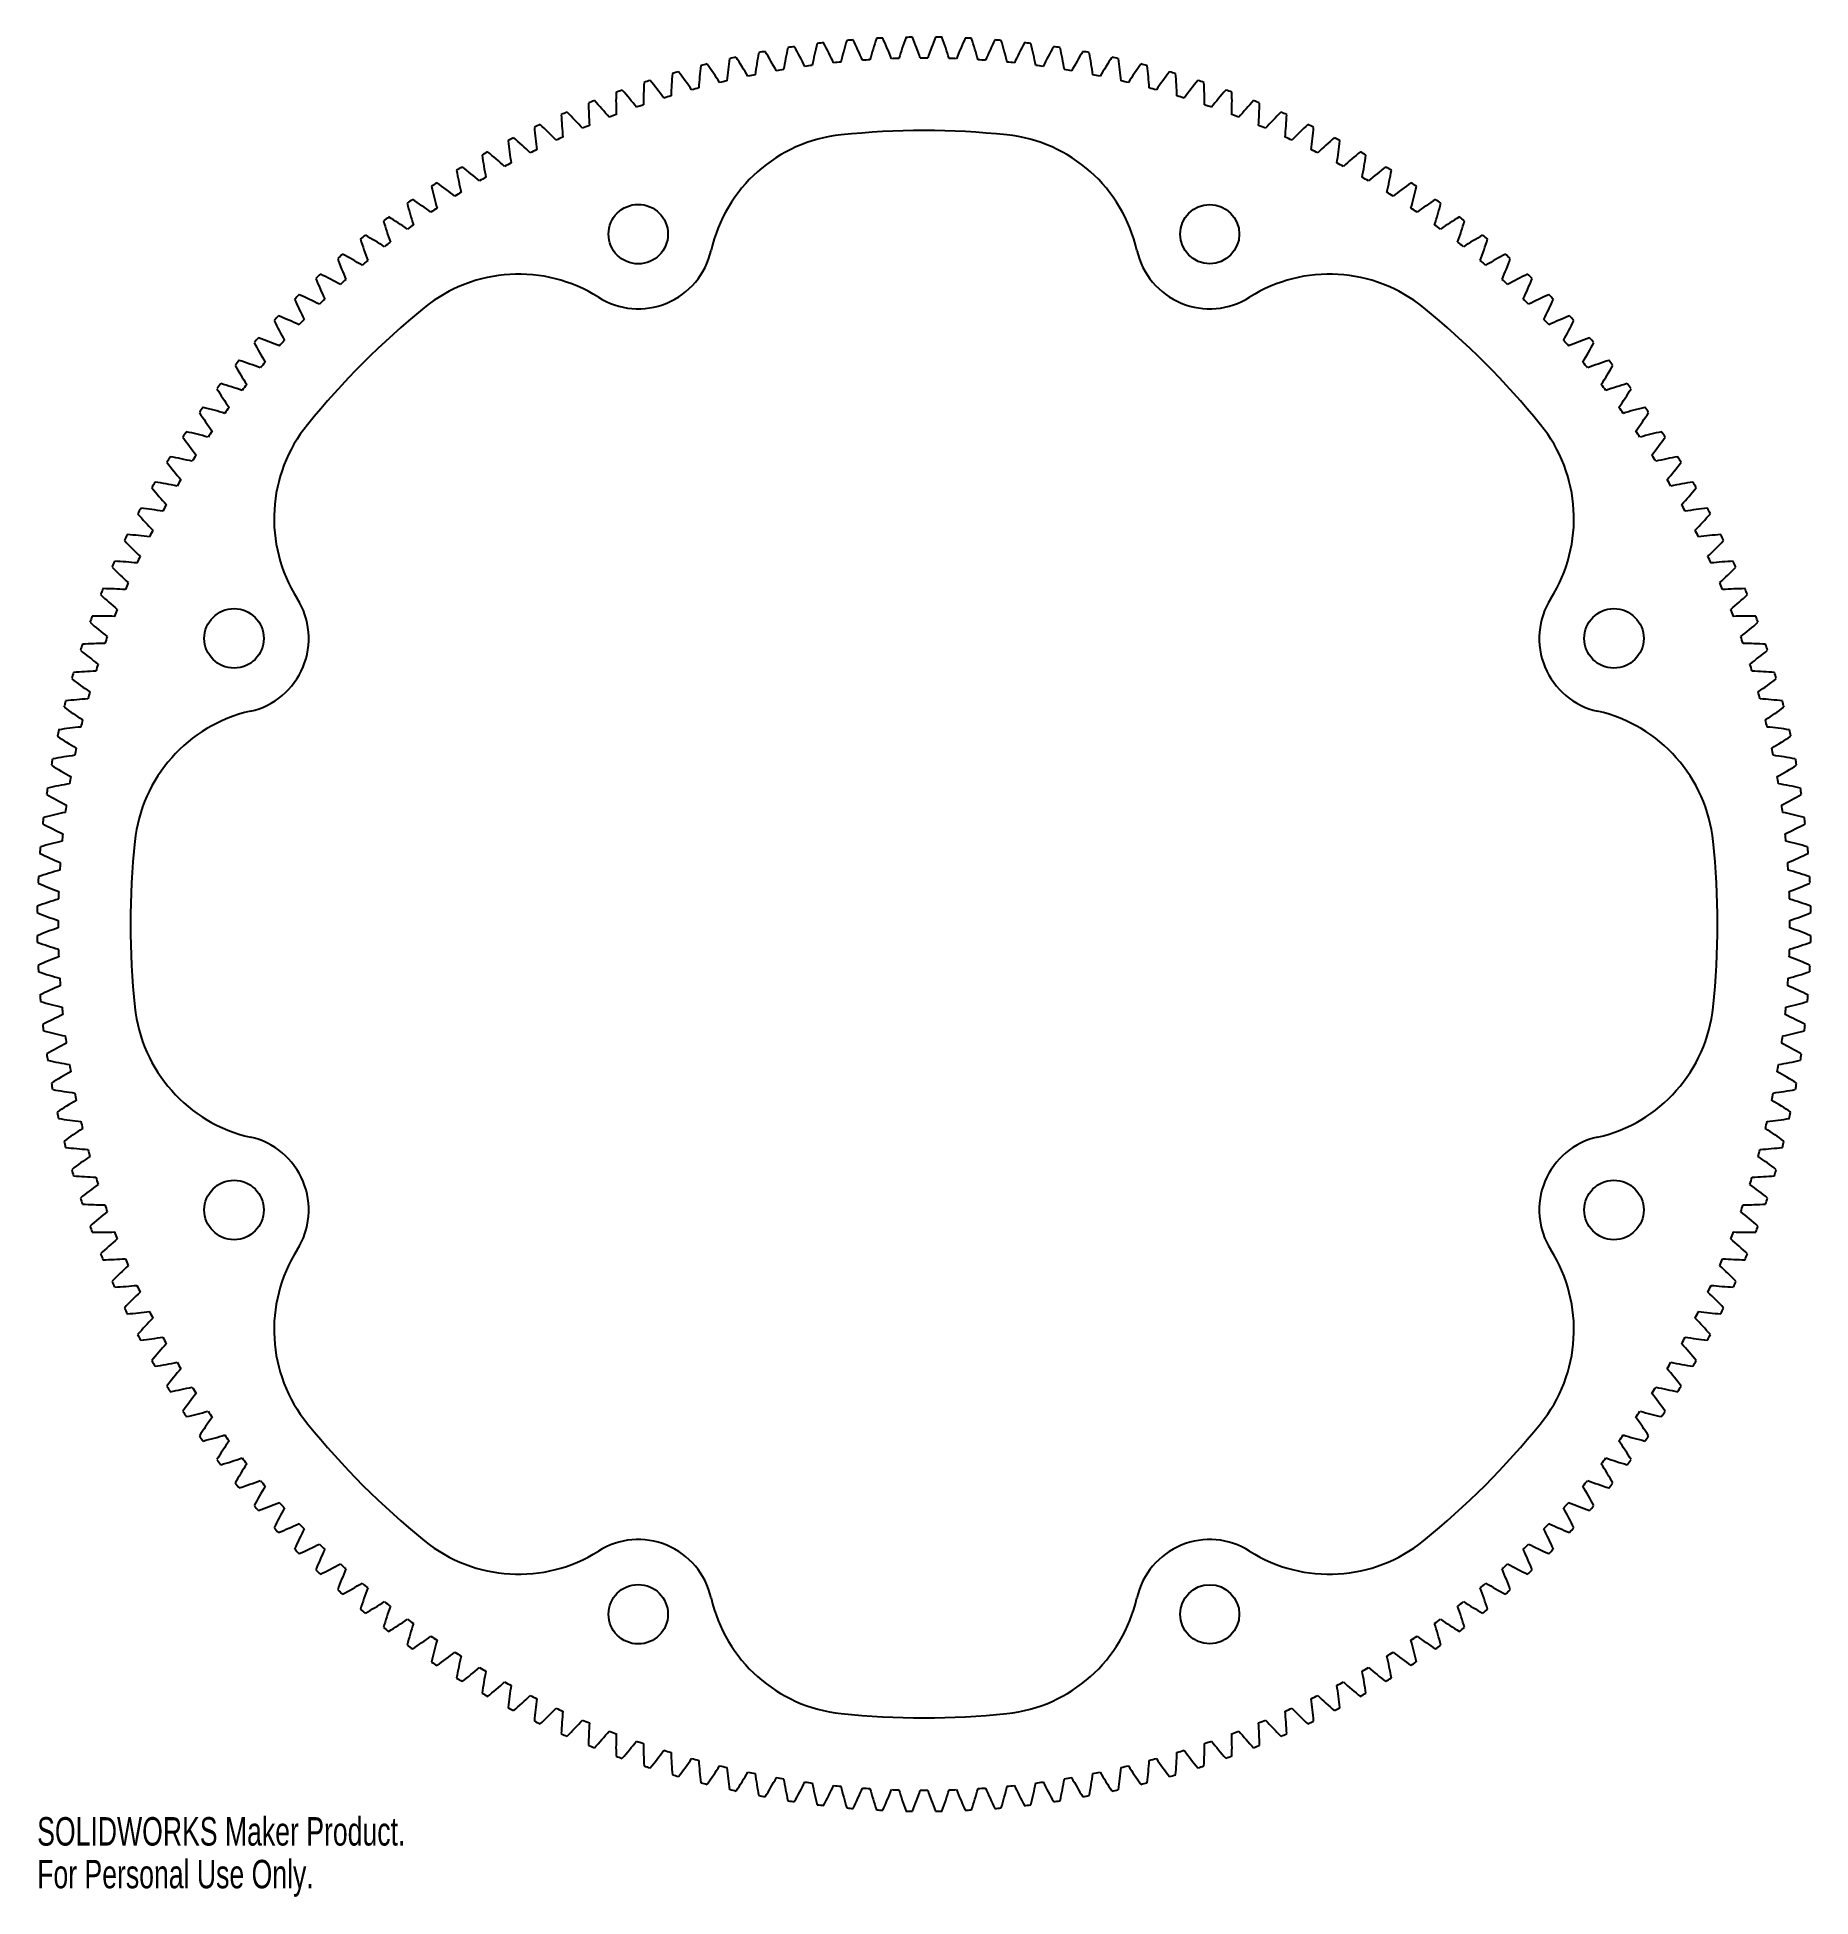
# Model space of a CAD drawing. Header units: inches. Extents: x -5.9 to 5.9, y -6.5 to 5.9.
import ezdxf

# ---------------------------------------------------------------- set-up
doc = ezdxf.new("R2010")
doc.units = ezdxf.units.IN
doc.header["$MEASUREMENT"] = 0
doc.styles.add('SLDTEXTSTYLE0', font='TXT', dxfattribs={"width": 0.7})

msp = doc.modelspace()

# ---------------------------------------------------------------- linework, layer by layer
at = {"color": 7, "linetype": 'Continuous', "lineweight": 25}
for centre, radius in [((-1.913, 4.619), 0.199), ((1.913, 4.619), 0.198), ((-4.619, 1.913), 0.199), ((4.619, 1.913), 0.199), ((-4.619, -1.913), 0.199), ((4.619, -1.913), 0.199), ((-1.913, -4.619), 0.199), ((1.913, -4.619), 0.198)]:
    msp.add_circle(centre, radius, dxfattribs=at)
for centre, radius, start, end in [((1.38, 5.345), 2.35, 167.1691, 170.8215), ((0, 0), 5.938, 98.4089, 98.8251), ((-2.902, 4.696), 2.35, 26.4125, 30.0649), ((1.558, 5.296), 2.35, 165.2542, 168.9066), ((0, 0), 5.938, 96.494, 96.9102), ((-2.744, 4.791), 2.35, 24.4976, 28.15), ((1.734, 5.241), 2.35, 163.3393, 166.9917), ((0, 0), 5.938, 94.5791, 94.9953), ((-2.582, 4.88), 2.35, 22.5827, 26.2351), ((1.909, 5.18), 2.35, 161.4244, 165.0768), ((0, 0), 5.938, 92.6642, 93.0805), ((-2.417, 4.963), 2.35, 20.6678, 24.3203), ((2.081, 5.114), 2.35, 159.5095, 163.1619), ((0, 0), 5.937, 90.7493, 91.1656), ((-2.25, 5.041), 2.35, 18.753, 22.4054), ((2.25, 5.041), 2.35, 157.5946, 161.247), ((0, 0), 5.938, 88.8344, 89.2507), ((-2.081, 5.114), 2.35, 16.8381, 20.4905), ((2.417, 4.963), 2.35, 155.6797, 159.3322), ((0, 0), 5.938, 86.9195, 87.3358), ((-1.909, 5.18), 2.35, 14.9232, 18.5756), ((2.582, 4.88), 2.35, 153.7649, 157.4173), ((0, 0), 5.938, 85.0047, 85.4209), ((-1.734, 5.241), 2.35, 13.0083, 16.6607), ((2.744, 4.791), 2.35, 151.85, 155.5024), ((0, 0), 5.938, 83.0898, 83.506), ((-1.558, 5.296), 2.35, 11.0934, 14.7458), ((2.902, 4.696), 2.35, 149.9351, 153.5875), ((0, 0), 5.938, 81.1749, 81.5911), ((-1.38, 5.345), 2.35, 9.1785, 12.8309), ((0.838, 5.457), 2.35, 172.9138, 176.5662), ((0, 0), 5.938, 104.1536, 104.5698), ((-3.358, 4.382), 2.35, 32.1572, 35.8096), ((1.02, 5.426), 2.35, 170.9989, 174.6513), ((0, 0), 5.938, 102.2387, 102.6549), ((-3.209, 4.492), 2.35, 30.2423, 33.8947), ((1.201, 5.388), 2.35, 169.084, 172.7364), ((0, 0), 5.938, 100.3238, 100.74), ((-3.057, 4.597), 2.35, 28.3274, 31.9798), ((0, 0), 5.797, 97.4124, 97.9067), ((0, 0), 5.797, 95.4976, 95.9918), ((0, 0), 5.797, 93.5827, 94.0769), ((0, 0), 5.797, 91.6678, 92.162), ((0, 0), 5.797, 89.7529, 90.2471), ((0, 0), 5.797, 87.838, 88.3322), ((0, 0), 5.797, 85.9231, 86.4173), ((0, 0), 5.797, 84.0082, 84.5024), ((0, 0), 5.797, 82.0933, 82.5876), ((3.057, 4.597), 2.35, 148.0202, 151.6726), ((0, 0), 5.938, 79.26, 79.6762), ((-1.201, 5.388), 2.35, 7.2636, 10.916), ((3.209, 4.492), 2.35, 146.1053, 149.7577), ((0, 0), 5.938, 77.3451, 77.7613), ((-1.02, 5.426), 2.35, 5.3487, 9.0011), ((3.358, 4.382), 2.35, 144.1904, 147.8428), ((0, 0), 5.938, 75.4302, 75.8464), ((-0.838, 5.457), 2.35, 3.4338, 7.0862), ((0.472, 5.5), 2.35, 176.7436, 180.396), ((0, 0), 5.938, 107.9834, 108.3996), ((-3.643, 4.148), 2.35, 35.987, 39.6394), ((0.656, 5.482), 2.35, 174.8287, 178.4811), ((0, 0), 5.938, 106.0685, 106.4847), ((-3.502, 4.268), 2.35, 34.0721, 37.7245), ((0, 0), 5.797, 103.1571, 103.6514), ((0, 0), 5.797, 101.2422, 101.7365), ((0, 0), 5.797, 99.3273, 99.8216), ((0, 0), 5.797, 80.1784, 80.6727), ((0, 0), 5.797, 78.2635, 78.7578), ((0, 0), 5.797, 76.3486, 76.8429), ((3.502, 4.268), 2.35, 142.2755, 145.9279), ((0, 0), 5.937, 73.5153, 73.9315), ((-0.656, 5.482), 2.35, 1.5189, 5.1713), ((3.643, 4.148), 2.35, 140.3606, 144.013), ((0, 0), 5.938, 71.6004, 72.0166), ((-0.472, 5.5), 2.35, 359.604, 3.2564), ((0, 0), 5.938, 111.8132, 112.2294), ((0.104, 5.52), 2.35, 180.5734, 184.2258), ((-3.912, 3.896), 2.35, 39.8168, 43.4692), ((0.288, 5.513), 2.35, 178.6585, 182.3109), ((0, 0), 5.937, 109.8983, 110.3145), ((-3.779, 4.024), 2.35, 37.9019, 41.5543), ((0, 0), 5.797, 108.9018, 109.3961), ((0, 0), 5.797, 106.9869, 107.4812), ((0, 0), 5.797, 105.072, 105.5663), ((0, 0), 5.797, 74.4337, 74.928), ((0, 0), 5.797, 72.5188, 73.0131), ((0, 0), 5.797, 70.6039, 71.0982), ((3.779, 4.024), 2.35, 138.4457, 142.0981), ((0, 0), 5.938, 69.6855, 70.1017), ((-0.288, 5.513), 2.35, 357.6891, 1.3415), ((3.912, 3.896), 2.35, 136.5308, 140.1832), ((0, 0), 5.938, 67.7706, 68.1868), ((-0.104, 5.52), 2.35, 355.7742, 359.4266), ((0, 0), 5.938, 115.6429, 116.0592), ((-4.163, 3.626), 2.35, 43.6466, 47.299), ((0, 0), 5.938, 113.7281, 114.1443), ((-0.081, 5.52), 2.35, 182.4883, 186.1407), ((-4.04, 3.763), 2.35, 41.7317, 45.3841), ((0, 0), 5.797, 110.8167, 111.311), ((0, 0), 5.797, 68.689, 69.1833), ((4.04, 3.763), 2.35, 134.6159, 138.2683), ((0, 0), 5.938, 65.8557, 66.2719), ((0.081, 5.52), 2.35, 353.8593, 357.5117), ((4.163, 3.626), 2.35, 132.701, 136.3534), ((0, 0), 5.938, 63.9408, 64.3571), ((0, 0), 5.938, 117.5578, 117.9741), ((-0.449, 5.502), 2.35, 186.318, 189.9705), ((-4.282, 3.485), 2.35, 45.5615, 49.2139), ((-0.265, 5.514), 2.35, 184.4032, 188.0556), ((0, 0), 5.797, 114.6465, 115.1407), ((0, 0), 5.797, 112.7316, 113.2259), ((-0.45, 4.289), 1, 95.9932, 167.2726), ((0, 0), 5.312, 84.0068, 95.9932), ((0.45, 4.289), 1, 12.7274, 84.0068), ((0, 0), 5.797, 66.7741, 67.2684), ((0, 0), 5.797, 64.8593, 65.3535), ((0.265, 5.514), 2.35, 351.9444, 355.5968), ((4.282, 3.485), 2.35, 130.7861, 134.4385), ((0, 0), 5.938, 62.0259, 62.4422), ((0.449, 5.502), 2.35, 350.0295, 353.682), ((0, 0), 5.938, 119.4727, 119.889), ((-0.633, 5.484), 2.35, 188.2329, 191.8853), ((-4.396, 3.34), 2.35, 47.4764, 51.1288), ((0, 0), 5.797, 116.5614, 117.0556), ((0, 0), 5.797, 62.9444, 63.4386), ((4.396, 3.34), 2.35, 128.8712, 132.5236), ((0, 0), 5.938, 60.111, 60.5273), ((0.633, 5.484), 2.35, 348.1147, 351.7671), ((0, 0), 5.938, 121.3876, 121.8039), ((-0.816, 5.46), 2.35, 190.1478, 193.8002), ((-4.505, 3.191), 2.35, 49.3913, 53.0437), ((0, 0), 5.797, 120.3912, 120.8854), ((0, 0), 5.797, 118.4763, 118.9705), ((0, 0), 5.797, 61.0295, 61.5237), ((0, 0), 5.797, 59.1146, 59.6088), ((4.505, 3.191), 2.35, 126.9563, 130.6087), ((0, 0), 5.938, 58.1961, 58.6124), ((0.816, 5.46), 2.35, 346.1998, 349.8522), ((0, 0), 5.938, 123.3025, 123.7188), ((-0.998, 5.43), 2.35, 192.0627, 195.7151), ((-4.609, 3.038), 2.35, 51.3061, 54.9585), ((0, 0), 5.797, 122.3061, 122.8003), ((0, 0), 5.797, 57.1997, 57.6939), ((4.609, 3.038), 2.35, 125.0415, 128.6939), ((0, 0), 5.938, 56.2812, 56.6975), ((0.998, 5.43), 2.35, 344.2849, 347.9373), ((0, 0), 5.937, 127.1323, 127.5485), ((-4.802, 2.724), 2.35, 55.1359, 58.7883), ((0, 0), 5.938, 125.2174, 125.6336), ((-1.179, 5.393), 2.35, 193.9776, 197.63), ((-4.708, 2.883), 2.35, 53.221, 56.8734), ((0, 0), 5.797, 124.221, 124.7152), ((0, 0), 5.797, 55.2848, 55.779), ((4.708, 2.883), 2.35, 123.1266, 126.779), ((1.179, 5.393), 2.35, 342.37, 346.0224), ((0, 0), 5.938, 54.3664, 54.7826), ((4.802, 2.724), 2.35, 121.2117, 124.8641), ((0, 0), 5.938, 52.4515, 52.8677), ((0, 0), 5.938, 129.0472, 129.4634), ((-4.89, 2.562), 2.35, 57.0508, 60.7032), ((-1.358, 5.351), 2.35, 195.8925, 199.5449), ((0, 0), 5.797, 126.1359, 126.6301), ((0, 0), 5.797, 53.3699, 53.8641), ((1.358, 5.351), 2.35, 340.4551, 344.1075), ((4.89, 2.562), 2.35, 119.2968, 122.9492), ((0, 0), 5.938, 50.5366, 50.9528), ((0, 0), 5.938, 130.9621, 131.3783), ((-4.973, 2.397), 2.35, 58.9657, 62.6181), ((-1.536, 5.303), 2.35, 197.8074, 201.4598), ((0, 0), 5.797, 128.0507, 128.545), ((-1.913, 4.619), 0.5, 237.7274, 347.2726), ((1.913, 4.619), 0.5, 192.7274, 302.2726), ((0, 0), 5.797, 51.455, 51.9493), ((1.536, 5.303), 2.35, 338.5402, 342.1926), ((4.973, 2.397), 2.35, 117.3819, 121.0343), ((0, 0), 5.938, 48.6217, 49.0379), ((-1.713, 5.248), 2.35, 199.7223, 203.3747), ((0, 0), 5.797, 129.9656, 130.4599), ((0, 0), 5.797, 49.5401, 50.0344), ((1.713, 5.248), 2.35, 336.6253, 340.2777), ((0, 0), 5.938, 132.877, 133.2932), ((-1.887, 5.188), 2.35, 201.6372, 205.2896), ((-5.051, 2.229), 2.35, 60.8806, 64.533), ((0, 0), 5.797, 131.8805, 132.3748), ((-2.714, 3.351), 1, 57.7274, 129.0068), ((2.714, 3.351), 1, 50.9932, 122.2726), ((0, 0), 5.797, 47.6252, 48.1195), ((5.051, 2.229), 2.35, 115.467, 119.1194), ((1.887, 5.188), 2.35, 334.7104, 338.3628), ((0, 0), 5.938, 46.7068, 47.123), ((0, 0), 5.938, 134.7919, 135.2081), ((-2.059, 5.122), 2.35, 203.5521, 207.2045), ((-5.122, 2.059), 2.35, 62.7955, 66.4479), ((0, 0), 5.312, 129.0068, 140.9932), ((0, 0), 5.797, 133.7954, 134.2897), ((0, 0), 5.312, 39.0068, 50.9932), ((0, 0), 5.797, 45.7103, 46.2046), ((5.122, 2.059), 2.35, 113.5521, 117.2045), ((2.059, 5.122), 2.35, 332.7955, 336.4479), ((0, 0), 5.938, 44.7919, 45.2081), ((0, 0), 5.938, 136.7068, 137.123), ((-2.229, 5.051), 2.35, 205.467, 209.1194), ((-5.188, 1.887), 2.35, 64.7104, 68.3628), ((0, 0), 5.797, 135.7103, 136.2046), ((0, 0), 5.797, 43.7954, 44.2897), ((5.188, 1.887), 2.35, 111.6372, 115.2896), ((2.229, 5.051), 2.35, 330.8806, 334.533), ((0, 0), 5.938, 42.877, 43.2932), ((0, 0), 5.938, 138.6217, 139.0379), ((-2.397, 4.973), 2.35, 207.3819, 211.0343), ((-5.248, 1.713), 2.35, 66.6253, 70.2777), ((0, 0), 5.797, 137.6252, 138.1195), ((0, 0), 5.797, 41.8805, 42.3748), ((5.248, 1.713), 2.35, 109.7223, 113.3747), ((2.397, 4.973), 2.35, 328.9657, 332.6181), ((0, 0), 5.938, 40.9621, 41.3783), ((0, 0), 5.938, 140.5366, 140.9528), ((-2.562, 4.89), 2.35, 209.2968, 212.9492), ((-5.303, 1.536), 2.35, 68.5402, 72.1926), ((0, 0), 5.797, 139.5401, 140.0344), ((0, 0), 5.797, 39.9656, 40.4599), ((5.303, 1.536), 2.35, 107.8074, 111.4598), ((2.562, 4.89), 2.35, 327.0508, 330.7032), ((0, 0), 5.938, 39.0472, 39.4634), ((0, 0), 5.938, 142.4515, 142.8677), ((-5.351, 1.358), 2.35, 70.4551, 74.1075), ((0, 0), 5.797, 141.455, 141.9493), ((0, 0), 5.797, 38.0507, 38.545), ((5.351, 1.358), 2.35, 105.8925, 109.5449), ((0, 0), 5.938, 37.1323, 37.5485), ((-2.724, 4.802), 2.35, 211.2117, 214.8641), ((2.724, 4.802), 2.35, 325.1359, 328.7883), ((0, 0), 5.938, 144.3664, 144.7826), ((-2.883, 4.708), 2.35, 213.1266, 216.779), ((-5.393, 1.179), 2.35, 72.37, 76.0224), ((0, 0), 5.797, 143.3699, 143.8641), ((0, 0), 5.797, 36.1359, 36.6301), ((5.393, 1.179), 2.35, 103.9776, 107.63), ((2.883, 4.708), 2.35, 323.221, 326.8734), ((0, 0), 5.938, 35.2174, 35.6336), ((0, 0), 5.938, 146.2812, 146.6975), ((-3.038, 4.609), 2.35, 215.0415, 218.6939), ((-5.43, 0.998), 2.35, 74.2849, 77.9373), ((0, 0), 5.797, 145.2848, 145.779), ((-3.351, 2.714), 1, 140.9932, 212.2726), ((3.351, 2.714), 1, 327.7274, 39.0068), ((0, 0), 5.797, 34.221, 34.7152), ((5.43, 0.998), 2.35, 102.0627, 105.7151), ((3.038, 4.609), 2.35, 321.3061, 324.9585), ((0, 0), 5.938, 33.3025, 33.7188), ((0, 0), 5.937, 148.1961, 148.6124), ((-5.46, 0.816), 2.35, 76.1998, 79.8522), ((0, 0), 5.797, 147.1997, 147.6939), ((0, 0), 5.797, 32.3061, 32.8003), ((5.46, 0.816), 2.35, 100.1478, 103.8002), ((0, 0), 5.938, 31.3876, 31.8039), ((-3.191, 4.505), 2.35, 216.9563, 220.6087), ((3.191, 4.505), 2.35, 319.3913, 323.0437), ((0, 0), 5.938, 150.111, 150.5273), ((-3.34, 4.396), 2.35, 218.8712, 222.5236), ((-5.484, 0.633), 2.35, 78.1147, 81.7671), ((0, 0), 5.797, 149.1146, 149.6088), ((0, 0), 5.797, 30.3912, 30.8854), ((5.484, 0.633), 2.35, 98.2329, 101.8853), ((3.34, 4.396), 2.35, 317.4764, 321.1288), ((0, 0), 5.938, 29.4727, 29.889), ((0, 0), 5.937, 152.0259, 152.4422), ((-3.485, 4.282), 2.35, 220.7861, 224.4385), ((-5.502, 0.449), 2.35, 80.0295, 83.682), ((0, 0), 5.797, 151.0295, 151.5237), ((0, 0), 5.797, 28.4763, 28.9705), ((5.502, 0.449), 2.35, 96.318, 99.9705), ((3.485, 4.282), 2.35, 315.5615, 319.2139), ((0, 0), 5.938, 27.5578, 27.9741), ((0, 0), 5.797, 152.9444, 153.4386), ((0, 0), 5.797, 26.5614, 27.0556), ((0, 0), 5.938, 153.9408, 154.3571), ((-3.626, 4.163), 2.35, 222.701, 226.3534), ((-5.514, 0.265), 2.35, 81.9444, 85.5968), ((5.514, 0.265), 2.35, 94.4032, 98.0556), ((3.626, 4.163), 2.35, 313.6466, 317.299), ((0, 0), 5.938, 25.6429, 26.0592), ((0, 0), 5.938, 155.8557, 156.2719), ((-3.763, 4.04), 2.35, 224.6159, 228.2683), ((-5.52, 0.081), 2.35, 83.8593, 87.5117), ((0, 0), 5.797, 154.8593, 155.3535), ((0, 0), 5.797, 24.6465, 25.1407), ((5.52, 0.081), 2.35, 92.4883, 96.1407), ((3.763, 4.04), 2.35, 311.7317, 315.3841), ((0, 0), 5.937, 23.7281, 24.1443), ((0, 0), 5.938, 157.7706, 158.1868), ((-5.52, -0.104), 2.35, 85.7742, 89.4266), ((0, 0), 5.797, 156.7741, 157.2684), ((0, 0), 5.797, 22.7316, 23.2259), ((5.52, -0.104), 2.35, 90.5734, 94.2258), ((0, 0), 5.938, 21.8132, 22.2294), ((-3.896, 3.912), 2.35, 226.5308, 230.1832), ((-4.619, 1.913), 0.5, 282.7274, 32.2726), ((4.619, 1.913), 0.5, 147.7274, 257.2726), ((3.896, 3.912), 2.35, 309.8168, 313.4692), ((0, 0), 5.938, 159.6855, 160.1017), ((-4.024, 3.779), 2.35, 228.4457, 232.0981), ((-5.513, -0.288), 2.35, 87.6891, 91.3415), ((0, 0), 5.797, 158.689, 159.1833), ((0, 0), 5.797, 20.8167, 21.311), ((5.513, -0.288), 2.35, 88.6585, 92.3109), ((4.024, 3.779), 2.35, 307.9019, 311.5543), ((0, 0), 5.938, 19.8983, 20.3145), ((0, 0), 5.938, 161.6004, 162.0166), ((-5.5, -0.472), 2.35, 89.604, 93.2564), ((0, 0), 5.797, 160.6039, 161.0982), ((0, 0), 5.797, 18.9018, 19.3961), ((5.5, -0.472), 2.35, 86.7436, 90.396), ((0, 0), 5.938, 17.9834, 18.3996), ((-4.148, 3.643), 2.35, 230.3606, 234.013), ((4.148, 3.643), 2.35, 305.987, 309.6394), ((0, 0), 5.938, 163.5153, 163.9315), ((-4.268, 3.502), 2.35, 232.2755, 235.9279), ((-5.482, -0.656), 2.35, 91.5189, 95.1713), ((0, 0), 5.797, 162.5188, 163.0131), ((0, 0), 5.797, 16.9869, 17.4812), ((5.482, -0.656), 2.35, 84.8287, 88.4811), ((4.268, 3.502), 2.35, 304.0721, 307.7245), ((0, 0), 5.938, 16.0685, 16.4847), ((-5.457, -0.838), 2.35, 93.4338, 97.0862), ((0, 0), 5.797, 164.4337, 164.928), ((0, 0), 5.797, 15.072, 15.5663), ((5.457, -0.838), 2.35, 82.9138, 86.5662), ((0, 0), 5.938, 165.4302, 165.8464), ((-4.382, 3.358), 2.35, 234.1904, 237.8428), ((-4.289, 0.45), 1, 102.7274, 174.0068), ((4.289, 0.45), 1, 5.9932, 77.2726), ((4.382, 3.358), 2.35, 302.1572, 305.8096), ((0, 0), 5.938, 14.1536, 14.5698), ((0, 0), 5.937, 167.3451, 167.7613), ((-4.492, 3.209), 2.35, 236.1053, 239.7577), ((-5.426, -1.02), 2.35, 95.3487, 99.0011), ((0, 0), 5.797, 166.3486, 166.8429), ((0, 0), 5.797, 13.1571, 13.6514), ((5.426, -1.02), 2.35, 80.9989, 84.6513), ((4.492, 3.209), 2.35, 300.2423, 303.8947), ((0, 0), 5.938, 12.2387, 12.6549), ((-5.388, -1.201), 2.35, 97.2636, 100.916), ((0, 0), 5.797, 168.2635, 168.7578), ((0, 0), 5.797, 11.2422, 11.7365), ((5.388, -1.201), 2.35, 79.084, 82.7364), ((0, 0), 5.938, 169.26, 169.6762), ((-4.597, 3.057), 2.35, 238.0202, 241.6726), ((4.597, 3.057), 2.35, 298.3274, 301.9798), ((0, 0), 5.938, 10.3238, 10.74), ((0, 0), 5.938, 171.1749, 171.5911), ((-5.345, -1.38), 2.35, 99.1785, 102.8309), ((0, 0), 5.797, 170.1784, 170.6727), ((0, 0), 5.797, 9.3273, 9.8216), ((5.345, -1.38), 2.35, 77.1691, 80.8215), ((0, 0), 5.938, 8.4089, 8.8251), ((-5.296, -1.558), 2.35, 101.0934, 104.7458), ((-4.696, 2.902), 2.35, 239.9351, 243.5875), ((0, 0), 5.797, 172.0933, 172.5876), ((4.696, 2.902), 2.35, 296.4125, 300.0649), ((0, 0), 5.797, 7.4124, 7.9067), ((5.296, -1.558), 2.35, 75.2542, 78.9066), ((0, 0), 5.938, 173.0898, 173.506), ((-4.791, 2.744), 2.35, 241.85, 245.5024), ((4.791, 2.744), 2.35, 294.4976, 298.15), ((0, 0), 5.937, 6.494, 6.9102), ((0, 0), 5.938, 175.0047, 175.4209), ((-5.241, -1.734), 2.35, 103.0083, 106.6607), ((0, 0), 5.797, 174.0082, 174.5024), ((0, 0), 5.312, 174.0068, 185.9932), ((0, 0), 5.312, 354.0068, 5.9932), ((0, 0), 5.797, 5.4976, 5.9918), ((5.241, -1.734), 2.35, 73.3393, 76.9917), ((0, 0), 5.938, 4.5791, 4.9953), ((-4.88, 2.582), 2.35, 243.7649, 247.4173), ((0, 0), 5.797, 175.9231, 176.4173), ((4.88, 2.582), 2.35, 292.5827, 296.2351), ((0, 0), 5.797, 3.5827, 4.0769), ((0, 0), 5.937, 176.9195, 177.3358), ((-4.963, 2.417), 2.35, 245.6797, 249.3322), ((-5.18, -1.909), 2.35, 104.9232, 108.5756), ((5.18, -1.909), 2.35, 71.4244, 75.0768), ((4.963, 2.417), 2.35, 290.6678, 294.3203), ((0, 0), 5.938, 2.6642, 3.0805), ((-5.114, -2.081), 2.35, 106.8381, 110.4905), ((0, 0), 5.797, 177.838, 178.3322), ((0, 0), 5.797, 1.6678, 2.162), ((5.114, -2.081), 2.35, 69.5095, 73.1619), ((0, 0), 5.938, 178.8344, 179.2507), ((-5.041, 2.25), 2.35, 247.5946, 251.247), ((0, 0), 5.797, 179.7529, 180.2471), ((5.041, 2.25), 2.35, 288.753, 292.4054), ((0, 0), 5.797, 359.7529, 0.2471), ((0, 0), 5.938, 0.7493, 1.1656), ((-5.041, -2.25), 2.35, 108.753, 112.4054), ((0, 0), 5.938, 180.7493, 181.1656), ((-5.114, 2.081), 2.35, 249.5095, 253.1619), ((5.114, 2.081), 2.35, 286.8381, 290.4905), ((5.041, -2.25), 2.35, 67.5946, 71.247), ((0, 0), 5.938, 358.8344, 359.2507), ((-4.963, -2.417), 2.35, 110.6678, 114.3203), ((0, 0), 5.797, 181.6678, 182.162), ((0, 0), 5.797, 357.838, 358.3322), ((4.963, -2.417), 2.35, 65.6797, 69.3322), ((0, 0), 5.937, 182.6642, 183.0805), ((-5.18, 1.909), 2.35, 251.4244, 255.0768), ((0, 0), 5.797, 183.5827, 184.0769), ((0, 0), 5.797, 355.9231, 356.4173), ((5.18, 1.909), 2.35, 284.9232, 288.5756), ((0, 0), 5.938, 356.9195, 357.3358), ((-4.88, -2.582), 2.35, 112.5827, 116.2351), ((0, 0), 5.937, 184.5791, 184.9953), ((4.88, -2.582), 2.35, 63.7649, 67.4173), ((0, 0), 5.937, 355.0047, 355.4209), ((-5.241, 1.734), 2.35, 253.3393, 256.9917), ((-4.791, -2.744), 2.35, 114.4976, 118.15), ((0, 0), 5.797, 185.4976, 185.9918), ((-4.289, -0.45), 1, 185.9932, 257.2726), ((4.289, -0.45), 1, 282.7274, 354.0068), ((0, 0), 5.797, 354.0082, 354.5024), ((4.791, -2.744), 2.35, 61.85, 65.5024), ((5.241, 1.734), 2.35, 283.0083, 286.6607), ((0, 0), 5.938, 186.494, 186.9102), ((-5.296, 1.558), 2.35, 255.2542, 258.9066), ((5.296, 1.558), 2.35, 281.0934, 284.7458), ((0, 0), 5.937, 353.0898, 353.506), ((-4.696, -2.902), 2.35, 116.4125, 120.0649), ((0, 0), 5.937, 188.4089, 188.8251), ((0, 0), 5.797, 187.4124, 187.9067), ((0, 0), 5.797, 352.0933, 352.5876), ((4.696, -2.902), 2.35, 59.9351, 63.5875), ((0, 0), 5.938, 351.1749, 351.5911), ((-5.345, 1.38), 2.35, 257.1691, 260.8215), ((-4.597, -3.057), 2.35, 118.3274, 121.9798), ((0, 0), 5.797, 189.3273, 189.8216), ((0, 0), 5.797, 350.1784, 350.6727), ((4.597, -3.057), 2.35, 58.0202, 61.6726), ((5.345, 1.38), 2.35, 279.1785, 282.8309), ((0, 0), 5.938, 190.3238, 190.74), ((-5.388, 1.201), 2.35, 259.084, 262.7364), ((5.388, 1.201), 2.35, 277.2636, 280.916), ((0, 0), 5.938, 349.26, 349.6762), ((-4.492, -3.209), 2.35, 120.2423, 123.8947), ((0, 0), 5.797, 191.2422, 191.7365), ((0, 0), 5.797, 348.2635, 348.7578), ((4.492, -3.209), 2.35, 56.1053, 59.7577), ((0, 0), 5.938, 192.2387, 192.6549), ((-5.426, 1.02), 2.35, 260.9989, 264.6513), ((-4.382, -3.358), 2.35, 122.1572, 125.8096), ((0, 0), 5.797, 193.1571, 193.6514), ((0, 0), 5.797, 346.3486, 346.8429), ((4.382, -3.358), 2.35, 54.1904, 57.8428), ((5.426, 1.02), 2.35, 275.3487, 279.0011), ((0, 0), 5.937, 347.3451, 347.7613), ((0, 0), 5.938, 194.1536, 194.5698), ((-5.457, 0.838), 2.35, 262.9138, 266.5662), ((-4.619, -1.913), 0.5, 327.7274, 77.2726), ((4.619, -1.913), 0.5, 102.7274, 212.2726), ((5.457, 0.838), 2.35, 273.4338, 277.0862), ((0, 0), 5.938, 345.4302, 345.8464), ((-4.268, -3.502), 2.35, 124.0721, 127.7245), ((0, 0), 5.797, 195.072, 195.5663), ((0, 0), 5.797, 344.4337, 344.928), ((4.268, -3.502), 2.35, 52.2755, 55.9279), ((0, 0), 5.938, 196.0685, 196.4847), ((-5.482, 0.656), 2.35, 264.8287, 268.4811), ((-4.148, -3.643), 2.35, 125.987, 129.6394), ((0, 0), 5.797, 196.9869, 197.4812), ((0, 0), 5.797, 342.5188, 343.0131), ((4.148, -3.643), 2.35, 50.3606, 54.013), ((5.482, 0.656), 2.35, 271.5189, 275.1713), ((0, 0), 5.937, 343.5153, 343.9315), ((0, 0), 5.938, 197.9834, 198.3996), ((0, 0), 5.938, 341.6004, 342.0166), ((-5.5, 0.472), 2.35, 266.7436, 270.396), ((-4.024, -3.779), 2.35, 127.9019, 131.5543), ((0, 0), 5.797, 198.9018, 199.3961), ((0, 0), 5.797, 340.6039, 341.0982), ((4.024, -3.779), 2.35, 48.4457, 52.0981), ((5.5, 0.472), 2.35, 269.604, 273.2564), ((0, 0), 5.938, 199.8983, 200.3145), ((-5.513, 0.288), 2.35, 268.6585, 272.3109), ((-3.896, -3.912), 2.35, 129.8168, 133.4692), ((0, 0), 5.797, 200.8167, 201.311), ((0, 0), 5.797, 338.689, 339.1833), ((3.896, -3.912), 2.35, 46.5308, 50.1832), ((5.513, 0.288), 2.35, 267.6891, 271.3415), ((0, 0), 5.938, 339.6855, 340.1017), ((0, 0), 5.938, 201.8132, 202.2294), ((-5.52, 0.104), 2.35, 270.5734, 274.2258), ((0, 0), 5.797, 202.7316, 203.2259), ((-3.351, -2.714), 1, 147.7274, 219.0068), ((3.351, -2.714), 1, 320.9932, 32.2726), ((0, 0), 5.797, 336.7741, 337.2684), ((5.52, 0.104), 2.35, 265.7742, 269.4266), ((0, 0), 5.938, 337.7706, 338.1868), ((-3.763, -4.04), 2.35, 131.7317, 135.3841), ((3.763, -4.04), 2.35, 44.6159, 48.2683), ((0, 0), 5.938, 203.7281, 204.1443), ((-5.52, -0.081), 2.35, 272.4883, 276.1407), ((-3.626, -4.163), 2.35, 133.6466, 137.299), ((0, 0), 5.797, 204.6465, 205.1407), ((0, 0), 5.797, 334.8593, 335.3535), ((3.626, -4.163), 2.35, 42.701, 46.3534), ((5.52, -0.081), 2.35, 263.8593, 267.5117), ((0, 0), 5.938, 335.8557, 336.2719), ((0, 0), 5.937, 205.6429, 206.0592), ((-5.514, -0.265), 2.35, 274.4032, 278.0556), ((0, 0), 5.797, 206.5614, 207.0556), ((0, 0), 5.797, 332.9444, 333.4386), ((5.514, -0.265), 2.35, 261.9444, 265.5968), ((0, 0), 5.938, 333.9408, 334.3571), ((-3.485, -4.282), 2.35, 135.5615, 139.2139), ((3.485, -4.282), 2.35, 40.7861, 44.4385), ((0, 0), 5.938, 207.5578, 207.9741), ((-5.502, -0.449), 2.35, 276.318, 279.9705), ((-3.34, -4.396), 2.35, 137.4764, 141.1288), ((0, 0), 5.797, 208.4763, 208.9705), ((0, 0), 5.797, 331.0295, 331.5237), ((3.34, -4.396), 2.35, 38.8712, 42.5236), ((5.502, -0.449), 2.35, 260.0295, 263.682), ((0, 0), 5.938, 332.0259, 332.4422), ((0, 0), 5.938, 209.4727, 209.889), ((-5.484, -0.633), 2.35, 278.2329, 281.8853), ((-3.191, -4.505), 2.35, 139.3913, 143.0437), ((0, 0), 5.797, 210.3912, 210.8854), ((0, 0), 5.797, 329.1146, 329.6088), ((3.191, -4.505), 2.35, 36.9563, 40.6087), ((5.484, -0.633), 2.35, 258.1147, 261.7671), ((0, 0), 5.938, 330.111, 330.5273), ((0, 0), 5.937, 211.3876, 211.8039), ((-5.46, -0.816), 2.35, 280.1478, 283.8002), ((0, 0), 5.797, 212.3061, 212.8003), ((0, 0), 5.797, 327.1997, 327.6939), ((5.46, -0.816), 2.35, 256.1998, 259.8522), ((0, 0), 5.938, 328.1961, 328.6124), ((-3.038, -4.609), 2.35, 141.3061, 144.9585), ((3.038, -4.609), 2.35, 35.0415, 38.6939), ((0, 0), 5.937, 213.3025, 213.7188), ((-5.43, -0.998), 2.35, 282.0627, 285.7151), ((-2.883, -4.708), 2.35, 143.221, 146.8734), ((0, 0), 5.797, 214.221, 214.7152), ((0, 0), 5.312, 219.0068, 230.9932), ((0, 0), 5.312, 309.0068, 320.9932), ((0, 0), 5.797, 325.2848, 325.779), ((2.883, -4.708), 2.35, 33.1266, 36.779), ((5.43, -0.998), 2.35, 254.2849, 257.9373), ((0, 0), 5.938, 326.2812, 326.6975), ((0, 0), 5.938, 215.2174, 215.6336), ((-5.393, -1.179), 2.35, 283.9776, 287.63), ((-2.724, -4.802), 2.35, 145.1359, 148.7883), ((0, 0), 5.797, 216.1359, 216.6301), ((0, 0), 5.797, 323.3699, 323.8641), ((2.724, -4.802), 2.35, 31.2117, 34.8641), ((5.393, -1.179), 2.35, 252.37, 256.0224), ((0, 0), 5.938, 324.3664, 324.7826), ((0, 0), 5.938, 217.1323, 217.5485), ((-5.351, -1.358), 2.35, 285.8925, 289.5449), ((0, 0), 5.797, 218.0507, 218.545), ((0, 0), 5.797, 321.455, 321.9493), ((5.351, -1.358), 2.35, 250.4551, 254.1075), ((0, 0), 5.938, 322.4515, 322.8677), ((-2.562, -4.89), 2.35, 147.0508, 150.7032), ((-5.303, -1.536), 2.35, 287.8074, 291.4598), ((0, 0), 5.797, 219.9656, 220.4599), ((0, 0), 5.797, 319.5401, 320.0344), ((5.303, -1.536), 2.35, 248.5402, 252.1926), ((2.562, -4.89), 2.35, 29.2968, 32.9492), ((0, 0), 5.937, 219.0472, 219.4634), ((-2.397, -4.973), 2.35, 148.9657, 152.6181), ((2.397, -4.973), 2.35, 27.3819, 31.0343), ((0, 0), 5.938, 320.5366, 320.9528), ((0, 0), 5.938, 220.9621, 221.3783), ((-5.248, -1.713), 2.35, 289.7223, 293.3747), ((-2.229, -5.051), 2.35, 150.8806, 154.533), ((0, 0), 5.797, 221.8805, 222.3748), ((0, 0), 5.797, 317.6252, 318.1195), ((2.229, -5.051), 2.35, 25.467, 29.1194), ((5.248, -1.713), 2.35, 246.6253, 250.2777), ((0, 0), 5.938, 318.6217, 319.0379), ((0, 0), 5.938, 222.877, 223.2932), ((-5.188, -1.887), 2.35, 291.6372, 295.2896), ((-2.059, -5.122), 2.35, 152.7955, 156.4479), ((0, 0), 5.797, 223.7954, 224.2897), ((0, 0), 5.797, 315.7103, 316.2046), ((2.059, -5.122), 2.35, 23.5521, 27.2045), ((5.188, -1.887), 2.35, 244.7104, 248.3628), ((0, 0), 5.937, 316.7068, 317.123), ((0, 0), 5.938, 224.7919, 225.2081), ((-5.122, -2.059), 2.35, 293.5521, 297.2045), ((-1.887, -5.188), 2.35, 154.7104, 158.3628), ((0, 0), 5.797, 225.7103, 226.2046), ((-2.714, -3.351), 1, 230.9932, 302.2726), ((-1.913, -4.619), 0.5, 12.7274, 122.2726), ((1.913, -4.619), 0.5, 57.7274, 167.2726), ((2.714, -3.351), 1, 237.7274, 309.0068), ((0, 0), 5.797, 313.7954, 314.2897), ((1.887, -5.188), 2.35, 21.6372, 25.2896), ((5.122, -2.059), 2.35, 242.7955, 246.4479), ((0, 0), 5.938, 314.7919, 315.2081), ((0, 0), 5.938, 226.7068, 227.123), ((-5.051, -2.229), 2.35, 295.467, 299.1194), ((-1.713, -5.248), 2.35, 156.6253, 160.2777), ((0, 0), 5.797, 227.6252, 228.1195), ((0, 0), 5.797, 311.8805, 312.3748), ((1.713, -5.248), 2.35, 19.7223, 23.3747), ((5.051, -2.229), 2.35, 240.8806, 244.533), ((0, 0), 5.938, 312.877, 313.2932), ((0, 0), 5.938, 228.6217, 229.0379), ((-4.973, -2.397), 2.35, 297.3819, 301.0343), ((-1.536, -5.303), 2.35, 158.5402, 162.1926), ((0, 0), 5.797, 229.5401, 230.0344), ((0, 0), 5.797, 309.9656, 310.4599), ((1.536, -5.303), 2.35, 17.8074, 21.4598), ((4.973, -2.397), 2.35, 238.9657, 242.6181), ((0, 0), 5.938, 310.9621, 311.3783), ((0, 0), 5.938, 230.5366, 230.9528), ((-4.89, -2.562), 2.35, 299.2968, 302.9492), ((-1.358, -5.351), 2.35, 160.4551, 164.1075), ((0, 0), 5.797, 231.455, 231.9493), ((-0.45, -4.289), 1, 192.7274, 264.0068), ((0.45, -4.289), 1, 275.9932, 347.2726), ((0, 0), 5.797, 308.0507, 308.545), ((1.358, -5.351), 2.35, 15.8925, 19.5449), ((4.89, -2.562), 2.35, 237.0508, 240.7032), ((0, 0), 5.938, 309.0472, 309.4634), ((0, 0), 5.938, 232.4515, 232.8677), ((-4.802, -2.724), 2.35, 301.2117, 304.8641), ((0, 0), 5.797, 233.3699, 233.8641), ((-1.179, -5.393), 2.35, 162.37, 166.0224), ((0, 0), 5.797, 306.1359, 306.6301), ((1.179, -5.393), 2.35, 13.9776, 17.63), ((4.802, -2.724), 2.35, 235.1359, 238.7883), ((0, 0), 5.938, 307.1323, 307.5485), ((0, 0), 5.938, 234.3664, 234.7826), ((-4.708, -2.883), 2.35, 303.1266, 306.779), ((0, 0), 5.797, 235.2848, 235.779), ((-0.998, -5.43), 2.35, 164.2849, 167.9373), ((0, 0), 5.797, 304.221, 304.7152), ((0.998, -5.43), 2.35, 12.0627, 15.7151), ((4.708, -2.883), 2.35, 233.221, 236.8734), ((0, 0), 5.938, 305.2174, 305.6336), ((0, 0), 5.938, 236.2812, 236.6975), ((-4.609, -3.038), 2.35, 305.0415, 308.6939), ((0, 0), 5.797, 237.1997, 237.6939), ((-0.816, -5.46), 2.35, 166.1998, 169.8522), ((-4.505, -3.191), 2.35, 306.9563, 310.6087), ((0, 0), 5.797, 239.1146, 239.6088), ((0, 0), 5.797, 300.3912, 300.8854), ((4.505, -3.191), 2.35, 229.3913, 233.0437), ((0, 0), 5.797, 302.3061, 302.8003), ((0.816, -5.46), 2.35, 10.1478, 13.8002), ((4.609, -3.038), 2.35, 231.3061, 234.9585), ((0, 0), 5.937, 303.3025, 303.7188), ((0, 0), 5.938, 238.1961, 238.6124), ((-0.633, -5.484), 2.35, 168.1147, 171.7671), ((-4.396, -3.34), 2.35, 308.8712, 312.5236), ((0, 0), 5.797, 241.0295, 241.5237), ((-0.449, -5.502), 2.35, 170.0295, 173.682), ((0, 0), 5.797, 298.4763, 298.9705), ((0.449, -5.502), 2.35, 6.318, 9.9705), ((4.396, -3.34), 2.35, 227.4764, 231.1288), ((0.633, -5.484), 2.35, 8.2329, 11.8853), ((0, 0), 5.937, 301.3876, 301.8039), ((0, 0), 5.937, 240.111, 240.5273), ((-4.282, -3.485), 2.35, 310.7861, 314.4385), ((0, 0), 5.797, 242.9444, 243.4386), ((-0.265, -5.514), 2.35, 171.9444, 175.5968), ((0, 0), 5.797, 296.5614, 297.0556), ((0.265, -5.514), 2.35, 4.4032, 8.0556), ((4.282, -3.485), 2.35, 225.5615, 229.2139), ((0, 0), 5.937, 299.4727, 299.889), ((0, 0), 5.938, 242.0259, 242.4422), ((0, 0), 5.937, 243.9408, 244.3571), ((-4.163, -3.626), 2.35, 312.701, 316.3534), ((0, 0), 5.797, 244.8593, 245.3535), ((-0.081, -5.52), 2.35, 173.8593, 177.5117), ((-4.04, -3.763), 2.35, 314.6159, 318.2683), ((0, 0), 5.797, 246.7741, 247.2684), ((0.104, -5.52), 2.35, 175.7742, 179.4266), ((0, 0), 5.312, 264.0068, 275.9932), ((0, 0), 5.797, 292.7316, 293.2259), ((-0.104, -5.52), 2.35, 0.5734, 4.2258), ((4.04, -3.763), 2.35, 221.7317, 225.3841), ((0, 0), 5.797, 294.6465, 295.1407), ((0.081, -5.52), 2.35, 2.4883, 6.1407), ((4.163, -3.626), 2.35, 223.6466, 227.299), ((0, 0), 5.938, 295.6429, 296.0592), ((0, 0), 5.938, 297.5578, 297.9741), ((0, 0), 5.938, 245.8557, 246.2719), ((-3.912, -3.896), 2.35, 316.5308, 320.1832), ((0, 0), 5.797, 248.689, 249.1833), ((0.288, -5.513), 2.35, 177.6891, 181.3415), ((-3.779, -4.024), 2.35, 318.4457, 322.0981), ((0, 0), 5.797, 250.6039, 251.0982), ((0, 0), 5.797, 288.9018, 289.3961), ((3.779, -4.024), 2.35, 217.9019, 221.5543), ((0, 0), 5.797, 290.8167, 291.311), ((-0.288, -5.513), 2.35, 358.6585, 2.3109), ((3.912, -3.896), 2.35, 219.8168, 223.4692), ((0, 0), 5.938, 293.7281, 294.1443), ((0, 0), 5.938, 247.7706, 248.1868), ((0, 0), 5.938, 249.6855, 250.1017), ((0.472, -5.5), 2.35, 179.604, 183.2564), ((-3.643, -4.148), 2.35, 320.3606, 324.013), ((0, 0), 5.797, 252.5188, 253.0131), ((0.656, -5.482), 2.35, 181.5189, 185.1713), ((-3.502, -4.268), 2.35, 322.2755, 325.9279), ((0, 0), 5.797, 254.4337, 254.928), ((0.838, -5.457), 2.35, 183.4338, 187.0862), ((-0.838, -5.457), 2.35, 352.9138, 356.5662), ((0, 0), 5.797, 285.072, 285.5663), ((3.502, -4.268), 2.35, 214.0721, 217.7245), ((-0.656, -5.482), 2.35, 354.8287, 358.4811), ((0, 0), 5.797, 286.9869, 287.4812), ((3.643, -4.148), 2.35, 215.987, 219.6394), ((-0.472, -5.5), 2.35, 356.7436, 0.396), ((0, 0), 5.937, 289.8983, 290.3145), ((0, 0), 5.938, 291.8132, 292.2294), ((0, 0), 5.938, 251.6004, 252.0166), ((0, 0), 5.937, 253.5153, 253.9315), ((-3.358, -4.382), 2.35, 324.1904, 327.8428), ((0, 0), 5.797, 256.3486, 256.8429), ((1.02, -5.426), 2.35, 185.3487, 189.0011), ((-3.209, -4.492), 2.35, 326.1053, 329.7577), ((0, 0), 5.797, 258.2635, 258.7578), ((1.201, -5.388), 2.35, 187.2636, 190.916), ((-3.057, -4.597), 2.35, 328.0202, 331.6726), ((0, 0), 5.797, 260.1784, 260.6727), ((1.38, -5.345), 2.35, 189.1785, 192.8309), ((-1.38, -5.345), 2.35, 347.1691, 350.8215), ((0, 0), 5.797, 279.3273, 279.8216), ((3.057, -4.597), 2.35, 208.3274, 211.9798), ((-1.201, -5.388), 2.35, 349.084, 352.7364), ((0, 0), 5.797, 281.2422, 281.7365), ((3.209, -4.492), 2.35, 210.2423, 213.8947), ((-1.02, -5.426), 2.35, 350.9989, 354.6513), ((0, 0), 5.797, 283.1571, 283.6514), ((3.358, -4.382), 2.35, 212.1572, 215.8096), ((0, 0), 5.938, 286.0685, 286.4847), ((0, 0), 5.938, 287.9834, 288.3996), ((0, 0), 5.938, 255.4302, 255.8464), ((0, 0), 5.937, 257.3451, 257.7613), ((0, 0), 5.937, 259.26, 259.6762), ((-2.902, -4.696), 2.35, 329.9351, 333.5875), ((0, 0), 5.797, 262.0933, 262.5876), ((1.558, -5.296), 2.35, 191.0934, 194.7458), ((-2.744, -4.791), 2.35, 331.85, 335.5024), ((0, 0), 5.797, 264.0082, 264.5024), ((1.734, -5.241), 2.35, 193.0083, 196.6607), ((-2.582, -4.88), 2.35, 333.7649, 337.4173), ((0, 0), 5.797, 265.9231, 266.4173), ((1.909, -5.18), 2.35, 194.9232, 198.5756), ((-2.417, -4.963), 2.35, 335.6797, 339.3322), ((0, 0), 5.797, 267.838, 268.3322), ((2.081, -5.114), 2.35, 196.8381, 200.4905), ((-2.25, -5.041), 2.35, 337.5946, 341.247), ((0, 0), 5.797, 269.7529, 270.2471), ((2.25, -5.041), 2.35, 198.753, 202.4054), ((-2.081, -5.114), 2.35, 339.5095, 343.1619), ((0, 0), 5.797, 271.6678, 272.162), ((2.417, -4.963), 2.35, 200.6678, 204.3203), ((-1.909, -5.18), 2.35, 341.4244, 345.0768), ((0, 0), 5.797, 273.5827, 274.0769), ((2.582, -4.88), 2.35, 202.5827, 206.2351), ((-1.734, -5.241), 2.35, 343.3393, 346.9917), ((0, 0), 5.797, 275.4976, 275.9918), ((2.744, -4.791), 2.35, 204.4976, 208.15), ((-1.558, -5.296), 2.35, 345.2542, 348.9066), ((0, 0), 5.797, 277.4124, 277.9067), ((2.902, -4.696), 2.35, 206.4125, 210.0649), ((0, 0), 5.937, 280.3238, 280.74), ((0, 0), 5.938, 282.2387, 282.6549), ((0, 0), 5.938, 284.1536, 284.5698), ((0, 0), 5.938, 261.1749, 261.5911), ((0, 0), 5.937, 263.0898, 263.506), ((0, 0), 5.938, 265.0047, 265.4209), ((0, 0), 5.937, 266.9195, 267.3358), ((0, 0), 5.938, 268.8344, 269.2507), ((0, 0), 5.938, 270.7493, 271.1656), ((0, 0), 5.937, 272.6642, 273.0805), ((0, 0), 5.938, 274.5791, 274.9953), ((0, 0), 5.938, 276.494, 276.9102), ((0, 0), 5.938, 278.4089, 278.8251)]:
    msp.add_arc(centre, radius, start, end, dxfattribs=at)

# ---------------------------------------------------------------- texts
at = {"color": 7, "linetype": 'Continuous', "char_height": 0.1903, "attachment_point": 1, "style": 'SLDTEXTSTYLE0'}
for s, insert in [('SOLIDWORKS Maker Product.', (-5.937, -5.977)), ('For Personal Use Only.', (-5.937, -6.263))]:
    msp.add_mtext(s, dxfattribs=dict(at, insert=insert))

doc.saveas('drawing.dxf')
